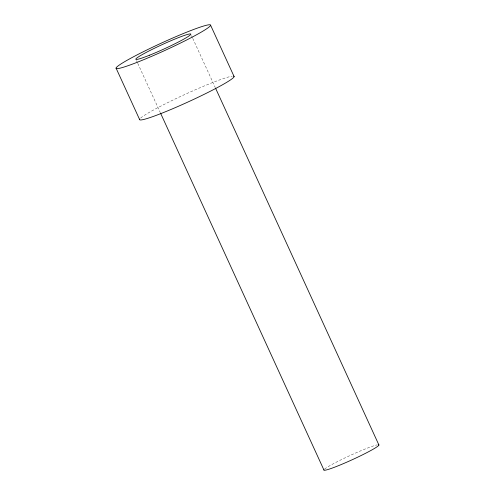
<?xml version="1.0" encoding="UTF-8"?>
<svg xmlns="http://www.w3.org/2000/svg" width="495" height="495" viewBox="0 0 495 495"><rect width="100%" height="100%" fill="white"/><g stroke="black" fill="none" stroke-linecap="round" stroke-linejoin="round"><path stroke-width="0.37" stroke-dasharray="2.48 1.86" d="M191.472 35.591L192.437 37.694M192.759 38.4L215.263 87.553M136.49 60.582L137.455 62.692M137.777 63.391L160.281 112.551M324.547 469.155A30.214 2.37 -24.6 0 1 349.396 455.815A30.214 2.37 -24.6 0 1 377.153 444.881M140.654 118.082A51.932 4.071 -24.6 0 1 185.05 94.378A51.932 4.071 -24.6 0 1 232.149 76.174"/><path stroke-width="0.74" d="M210.585 25.202A51.932 4.071 -24.6 0 1 139.813 61.256A51.932 4.071 -24.6 0 1 139.615 53.59A51.932 4.071 -24.6 0 1 210.585 25.202L234.098 76.552M215.585 88.252L378.91 444.993M160.603 113.25L323.928 469.99M116.09 68.162L139.602 119.512M378.267 444.727A30.214 2.37 -24.6 0 1 353.449 459.168A30.214 2.37 -24.6 0 1 323.996 469.774M233.597 76.137A51.932 4.071 -24.6 0 1 188.651 101.692A51.932 4.071 -24.6 0 1 139.714 119.147M149.651 55.162A30.214 2.37 -24.6 0 0 190.829 34.186A30.214 2.37 -24.6 0 0 149.533 50.7A30.214 2.37 -24.6 0 0 149.651 55.162"/></g></svg>
